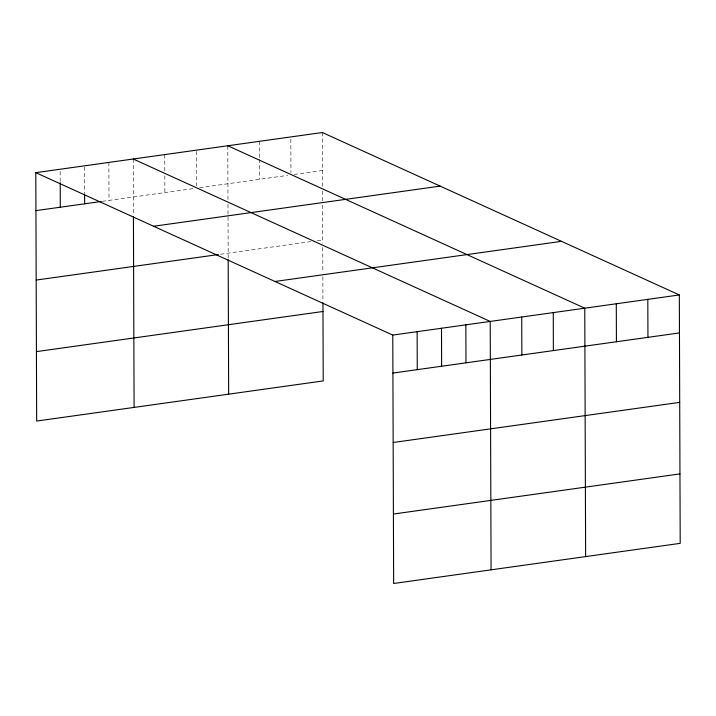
<?xml version="1.0" encoding="UTF-8"?>
<svg xmlns="http://www.w3.org/2000/svg" width="716" height="716" viewBox="0 0 716 716"><rect width="100%" height="100%" fill="white"/><g stroke="black" fill="none" stroke-linecap="round" stroke-linejoin="round"><path stroke-width="0.54" stroke-dasharray="3.58 2.69" d="M102.361 201.33L193.141 188.612M199.666 187.699L287.707 175.366M294.222 174.453L322.486 170.498M220.555 254.243L310.771 241.605M317.295 240.692L322.728 239.932M322.352 132.514L322.54 186.769M322.558 191.109L322.603 203.049M322.603 205.215L322.737 243.189M322.755 247.521L322.844 272.456M322.853 276.788L322.943 301.722M290.839 139.164L290.956 172.672M259.308 141.347L259.371 158.102M259.371 159.221L259.443 179.322M227.786 145.76L227.983 200.015M227.992 204.355L228.18 258.601M196.274 151.291L196.399 185.918M164.752 154.593L164.805 171.348M164.823 175.814L164.886 192.568M133.23 159.006L133.427 215.427M108.868 162.416L109.002 200.399M84.515 166.944L84.613 193.759M60.162 171.473L60.198 181.533"/><path stroke-width="1.07" d="M35.8 172.654L322.352 132.514L679.332 294.947L680.2 543.346L393.648 583.486L392.78 335.079L35.8 172.654L36.668 421.053L323.22 380.921L322.952 302.805M35.934 210.629L101.251 201.482M153.6 226.256L440.152 186.115M36.176 280.072L218.38 254.547M274.98 281.478L561.532 241.346M36.427 351.619L322.979 311.478M392.78 335.079L679.332 294.947M392.914 373.063L679.466 332.922M393.156 442.497L679.708 402.365M393.406 514.043L679.958 473.903M227.786 145.76L584.766 308.193L585.634 556.592M133.23 159.006L490.209 321.439L491.078 569.838M647.81 299.36L647.944 337.334M616.288 303.772L616.422 341.756M553.253 312.606L553.378 350.58M521.731 317.018L521.866 355.002M465.848 324.849L465.982 362.824M441.495 328.259L441.629 366.234M417.133 331.669L417.267 369.653M228.189 259.684L228.655 394.167M133.427 216.518L134.098 407.404M84.613 194.868L84.649 203.809M60.207 182.643L60.287 207.219"/></g></svg>
